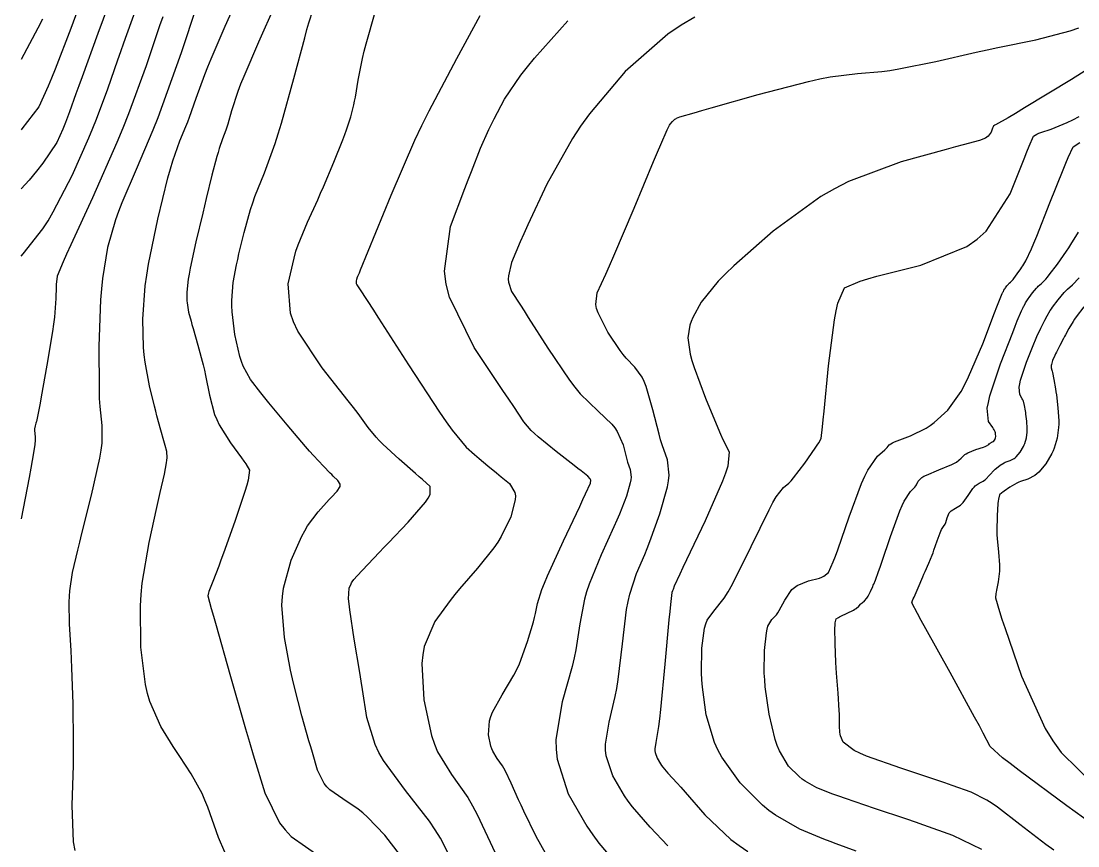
# Model space of a CAD drawing. Header units: metres. Extents: x 837476 to 838477, y 1189012 to 1191014.
# Drawn here: x 837476.5 to 837611.4, y 1190827.9 to 1190933.2 of the extents above; entities that cross this region are included whole.
import ezdxf

# ---------------------------------------------------------------- set-up
doc = ezdxf.new("R2010")
doc.units = ezdxf.units.M
doc.header["$LTSCALE"] = 0.3
doc.layers.add('COTAS 10', color=1, linetype='Continuous')
doc.layers.add('COTAS INT', color=252, linetype='Continuous')

msp = doc.modelspace()

# ---------------------------------------------------------------- linework, layer by layer
at = {"layer": 'COTAS 10'}
for points in [[(837488.476, 1190937.503), (837486.323, 1190931.615), (837484.292, 1190926.087), (837483.868, 1190924.923), (837483.504, 1190923.918), (837482.687, 1190921.615), (837482.181, 1190920.243), (837482.012, 1190919.825), (837481.831, 1190919.39), (837481.072, 1190917.684), (837479.302, 1190915.047), (837478.482, 1190914.026), (837477.52, 1190912.879), (837476.514, 1190911.758)], [(837508.878, 1190935.169), (837506.801, 1190930.511), (837504.926, 1190926.12), (837504.526, 1190925.121), (837504.178, 1190924.216), (837503.353, 1190921.729), (837502.884, 1190920.045), (837502.762, 1190919.645), (837502.642, 1190919.275), (837502.235, 1190918.177), (837501.79, 1190916.909), (837501.647, 1190916.43), (837501.494, 1190915.896), (837500.87, 1190913.509), (837500.143, 1190910.532), (837499.926, 1190909.627), (837499.701, 1190908.687), (837498.832, 1190905), (837498.094, 1190901.63), (837497.952, 1190900.89), (837497.837, 1190900.234), (837497.648, 1190898.561), (837497.678, 1190897.489), (837497.702, 1190897.211), (837497.732, 1190896.942), (837497.893, 1190896.041), (837498.199, 1190894.876), (837498.32, 1190894.441), (837498.456, 1190893.958), (837499.077, 1190891.804), (837499.741, 1190889.324), (837499.905, 1190888.635), (837500.059, 1190887.944), (837500.542, 1190885.437), (837501.215, 1190882.97), (837501.49, 1190882.304), (837501.802, 1190881.646), (837503.249, 1190879.329), (837504.65, 1190877.417), (837504.934, 1190877.013), (837505.172, 1190876.664), (837505.657, 1190875.856), (837505.483, 1190874.574), (837505.307, 1190873.925), (837505.075, 1190873.149), (837503.773, 1190869.285), (837502.332, 1190865.257), (837502.012, 1190864.377), (837501.726, 1190863.6), (837500.979, 1190861.645), (837500.563, 1190860.58), (837500.486, 1190860.364), (837500.425, 1190860.183), (837500.342, 1190859.813), (837500.789, 1190858.19), (837501.062, 1190857.219), (837501.399, 1190856.022), (837503.157, 1190849.813), (837505.164, 1190842.81), (837505.659, 1190841.112), (837506.129, 1190839.518), (837507.604, 1190834.635), (837509.475, 1190830.836), (837510.194, 1190829.926), (837511, 1190829.079), (837514.635, 1190826.533)], [(837562.483, 1190933.702), (837560.742, 1190932.66), (837559.07, 1190931.534), (837553.614, 1190926.773), (837549.038, 1190921.335), (837547.922, 1190919.782), (837546.87, 1190918.209), (837543.614, 1190912.357), (837541.203, 1190907.181), (837540.683, 1190906.035), (837540.228, 1190905.013), (837539.119, 1190902.357), (837538.699, 1190900.67), (837538.679, 1190900.259), (837538.699, 1190899.872), (837539.119, 1190898.679), (837540.246, 1190896.936), (837540.713, 1190896.203), (837541.246, 1190895.361), (837543.732, 1190891.417), (837546.493, 1190887.355), (837547.201, 1190886.438), (837547.883, 1190885.612), (837550.143, 1190883.38), (837551.91, 1190881.721), (837552.282, 1190881.256), (837552.604, 1190880.789), (837553.343, 1190879.081), (837553.731, 1190877.551), (837553.831, 1190877.196), (837553.928, 1190876.87), (837554.253, 1190875.944), (837554.367, 1190874.979), (837554.331, 1190874.629), (837554.266, 1190874.244), (837553.788, 1190872.554), (837552.885, 1190870.233), (837552.552, 1190869.45), (837552.182, 1190868.606), (837550.549, 1190865.049), (837548.996, 1190861.294), (837548.677, 1190860.325), (837548.406, 1190859.387), (837547.83, 1190856.252), (837547.324, 1190852.932), (837547.097, 1190851.877), (837546.833, 1190850.764), (837545.565, 1190846.252), (837544.765, 1190841.476), (837544.796, 1190840.197), (837544.936, 1190838.936), (837546.352, 1190834.535), (837548.729, 1190830.398), (837549.474, 1190829.303), (837550.258, 1190828.229), (837553.404, 1190824.535)], [(837608.323, 1190827.336), (837607.319, 1190828.038), (837603.979, 1190830.609), (837601.134, 1190832.823), (837600.441, 1190833.301), (837599.791, 1190833.72), (837597.787, 1190834.748), (837595.352, 1190835.608), (837594.43, 1190835.921), (837593.401, 1190836.266), (837588.787, 1190837.787), (837584.427, 1190839.349), (837583.557, 1190839.722), (837582.834, 1190840.068), (837581.442, 1190841.1), (837581.104, 1190841.939), (837581.045, 1190842.163), (837581.002, 1190842.383), (837580.97, 1190843.15), (837580.98, 1190844.253), (837580.964, 1190844.685), (837580.938, 1190845.173), (837580.776, 1190847.39), (837580.587, 1190849.928), (837580.545, 1190850.618), (837580.507, 1190851.303), (837580.411, 1190853.727), (837580.388, 1190855.664), (837580.397, 1190856.042), (837580.413, 1190856.35), (837580.526, 1190856.888), (837580.838, 1190857.047), (837580.98, 1190857.116), (837581.145, 1190857.196), (837581.94, 1190857.576), (837582.75, 1190857.992), (837582.924, 1190858.096), (837583.077, 1190858.193), (837583.447, 1190858.504), (837583.695, 1190858.775), (837583.769, 1190858.848), (837583.847, 1190858.92), (837584.149, 1190859.176), (837584.463, 1190859.51), (837584.548, 1190859.633), (837584.632, 1190859.768), (837584.93, 1190860.364), (837585.202, 1190860.996), (837585.271, 1190861.154), (837585.337, 1190861.305), (837585.549, 1190861.79), (837585.962, 1190862.912), (837586.155, 1190863.465), (837586.382, 1190864.123), (837587.484, 1190867.374), (837588.68, 1190870.653), (837588.966, 1190871.329), (837589.232, 1190871.904), (837590.032, 1190873.141), (837590.592, 1190873.692), (837590.707, 1190873.834), (837590.805, 1190873.971), (837591.014, 1190874.429), (837591.478, 1190874.914), (837591.737, 1190875.068), (837592.051, 1190875.231), (837593.657, 1190875.894), (837595.295, 1190876.562), (837595.631, 1190876.729), (837595.915, 1190876.887), (837596.514, 1190877.395), (837596.961, 1190877.837), (837597.148, 1190877.955), (837597.364, 1190878.071), (837598.375, 1190878.474), (837599.354, 1190878.811), (837599.55, 1190878.886), (837599.713, 1190878.953), (837600.029, 1190879.127), (837600.129, 1190879.237), (837600.156, 1190879.263), (837600.182, 1190879.287), (837600.273, 1190879.359), (837600.363, 1190879.412), (837600.388, 1190879.425), (837600.413, 1190879.436), (837600.504, 1190879.467), (837600.596, 1190879.511), (837600.621, 1190879.531), (837600.646, 1190879.554), (837600.737, 1190879.664), (837600.815, 1190879.794), (837600.832, 1190879.83), (837600.847, 1190879.866), (837600.886, 1190879.994), (837600.904, 1190880.132), (837600.905, 1190880.173), (837600.905, 1190880.217), (837600.894, 1190880.387), (837600.874, 1190880.553), (837600.869, 1190880.593), (837600.863, 1190880.632), (837600.843, 1190880.753), (837600.7, 1190881.018), (837600.617, 1190881.147), (837600.515, 1190881.301), (837599.99, 1190882.059), (837599.832, 1190883.75), (837599.962, 1190884.492), (837600.166, 1190885.352), (837601.531, 1190889.449), (837603.068, 1190893.449), (837603.381, 1190894.249), (837603.645, 1190894.916), (837604.194, 1190896.213), (837604.414, 1190896.626), (837604.471, 1190896.735), (837604.528, 1190896.841), (837604.718, 1190897.206), (837604.964, 1190897.616), (837605.055, 1190897.751), (837605.156, 1190897.895), (837605.604, 1190898.491), (837606.092, 1190899.076), (837606.218, 1190899.213), (837606.34, 1190899.338), (837606.749, 1190899.701), (837607.292, 1190900.258), (837607.499, 1190900.506), (837607.731, 1190900.795), (837608.771, 1190902.176), (837609.918, 1190903.801), (837610.216, 1190904.244), (837610.506, 1190904.683), (837611.483, 1190906.245)]]:
    msp.add_lwpolyline(points, dxfattribs=at)
at = {"layer": 'COTAS INT'}
for points in [[(837484.929, 1190937.955), (837482.854, 1190932.261), (837480.865, 1190927.041), (837480.402, 1190925.892), (837479.976, 1190924.872), (837478.752, 1190922.261), (837476.624, 1190919.425), (837476.514, 1190919.296)], [(837503.302, 1190825.199), (837501.711, 1190828.933), (837500.359, 1190832.81), (837499.98, 1190833.728), (837499.599, 1190834.579), (837498.209, 1190837.09), (837496.761, 1190839.275), (837496.344, 1190839.921), (837495.919, 1190840.584), (837494.33, 1190843.125), (837492.947, 1190846.295), (837492.654, 1190847.354), (837492.399, 1190848.492), (837491.803, 1190853.258), (837491.754, 1190858.516), (837491.844, 1190859.965), (837491.98, 1190861.41), (837492.845, 1190866.601), (837493.851, 1190871.085), (837494.276, 1190872.98), (837494.805, 1190875.337), (837495.08, 1190876.797), (837495.12, 1190877.126), (837495.145, 1190877.423), (837495.106, 1190878.223), (837494.903, 1190879.001), (837494.825, 1190879.284), (837494.737, 1190879.596), (837494.343, 1190880.967), (837493.84, 1190882.782), (837493.685, 1190883.375), (837493.523, 1190884.007), (837492.878, 1190886.614), (837492.33, 1190889.661), (837492.229, 1190890.571), (837492.15, 1190891.509), (837492.048, 1190895.134), (837492.364, 1190899.409), (837492.548, 1190900.757), (837492.775, 1190902.176), (837493.945, 1190907.895), (837495.256, 1190913.19), (837495.572, 1190914.342), (837495.867, 1190915.358), (837496.764, 1190917.895), (837497.551, 1190919.736), (837497.778, 1190920.314), (837498.008, 1190920.922), (837498.869, 1190923.362), (837499.975, 1190926.371), (837500.36, 1190927.337), (837500.778, 1190928.36), (837502.569, 1190932.535), (837504.346, 1190936.533)], [(837498.91, 1190935.041), (837496.92, 1190929.159), (837494.573, 1190922.511), (837493.946, 1190920.856), (837493.33, 1190919.281), (837491.185, 1190914.265), (837489.36, 1190909.999), (837488.945, 1190908.897), (837488.568, 1190907.831), (837487.533, 1190904.265), (837486.892, 1190900.307), (837486.764, 1190898.993), (837486.657, 1190897.584), (837486.448, 1190891.707), (837486.461, 1190886.199), (837486.493, 1190885.023), (837486.539, 1190883.998), (837486.808, 1190881.557), (837486.815, 1190879.305), (837486.695, 1190878.399), (837486.523, 1190877.372), (837485.462, 1190872.641), (837484.236, 1190867.767), (837483.96, 1190866.649), (837483.711, 1190865.631), (837483.042, 1190862.791), (837482.686, 1190860.449), (837482.635, 1190859.745), (837482.604, 1190859.017), (837482.664, 1190856.189), (837482.849, 1190852.812), (837482.897, 1190851.738), (837482.944, 1190850.603), (837483.102, 1190846.005), (837483.176, 1190840.982), (837483.17, 1190839.579), (837483.153, 1190838.172), (837482.995, 1190833.046), (837483.162, 1190828.403), (837483.351, 1190827.299)], [(837476.514, 1190903.16), (837476.771, 1190903.474), (837479.268, 1190906.662), (837479.948, 1190907.711), (837480.623, 1190908.831), (837483.021, 1190913.474), (837485.159, 1190918.282), (837485.67, 1190919.506), (837486.146, 1190920.684), (837487.574, 1190924.552), (837488.846, 1190928.254), (837489.224, 1190929.328), (837489.613, 1190930.423), (837491.114, 1190934.552)], [(837494.58, 1190933.733), (837494.188, 1190932.591), (837492.46, 1190927.489), (837490.209, 1190921.336), (837489.487, 1190919.531), (837488.723, 1190917.682), (837485.606, 1190910.635), (837482.853, 1190904.64), (837482.317, 1190903.453), (837481.88, 1190902.471), (837481.122, 1190900.635), (837481.025, 1190899.892), (837481.005, 1190899.6), (837480.987, 1190899.269), (837480.95, 1190897.763), (837480.763, 1190895.392), (837480.653, 1190894.517), (837480.516, 1190893.547), (837479.81, 1190889.252), (837479.087, 1190885.223), (837478.94, 1190884.42), (837478.816, 1190883.753), (837478.561, 1190882.472), (837478.458, 1190882.083), (837478.429, 1190881.978), (837478.401, 1190881.874), (837478.3, 1190881.507), (837478.231, 1190881.138), (837478.224, 1190881.032), (837478.221, 1190880.925), (837478.254, 1190880.524), (837478.292, 1190880.052), (837478.293, 1190879.9), (837478.289, 1190879.738), (837478.243, 1190879.074), (837477.917, 1190877.1), (837477.738, 1190876.112), (837477.52, 1190874.932), (837476.514, 1190869.622)], [(837479.245, 1190933.43), (837478.665, 1190932.292), (837476.514, 1190928.284)], [(837524.953, 1190826.65), (837522.921, 1190829.235), (837520.707, 1190831.562), (837520.12, 1190832.09), (837519.544, 1190832.568), (837517.558, 1190833.872), (837515.905, 1190835.03), (837515.538, 1190835.416), (837515.211, 1190835.83), (837514.359, 1190837.558), (837513.688, 1190839.781), (837513.474, 1190840.506), (837513.249, 1190841.279), (837512.336, 1190844.465), (837511.393, 1190848.126), (837511.15, 1190849.198), (837510.914, 1190850.295), (837510.125, 1190854.465), (837509.802, 1190858.623), (837509.861, 1190859.711), (837509.983, 1190860.772), (837510.959, 1190864.379), (837512.335, 1190867.411), (837512.71, 1190868.11), (837513.083, 1190868.748), (837514.406, 1190870.545), (837515.848, 1190872.09), (837516.102, 1190872.361), (837516.841, 1190873.152), (837517.222, 1190873.757), (837517.251, 1190873.911), (837517.245, 1190874.059), (837516.946, 1190874.545), (837516.346, 1190875.094), (837516.151, 1190875.281), (837515.943, 1190875.484), (837515.088, 1190876.344), (837513.813, 1190877.739), (837513.34, 1190878.279), (837512.815, 1190878.885), (837510.487, 1190881.629), (837508.143, 1190884.453), (837507.607, 1190885.109), (837507.121, 1190885.712), (837505.777, 1190887.434), (837504.851, 1190889.144), (837504.629, 1190889.739), (837504.422, 1190890.386), (837503.799, 1190893.161), (837503.446, 1190896.079), (837503.41, 1190896.816), (837503.4, 1190897.523), (837503.587, 1190899.82), (837504.017, 1190902.076), (837504.161, 1190902.757), (837504.316, 1190903.461), (837504.966, 1190906.208), (837505.801, 1190909.144), (837506.074, 1190909.969), (837506.363, 1190910.799), (837507.557, 1190913.838), (837508.933, 1190917.548), (837509.337, 1190918.801), (837509.752, 1190920.152), (837511.335, 1190925.847), (837512.714, 1190931.058), (837512.999, 1190932.103), (837513.243, 1190932.976), (837513.778, 1190934.695)], [(837532.049, 1190824.964), (837530.048, 1190828.863), (837529.374, 1190829.946), (837528.648, 1190831.031), (837525.592, 1190834.964), (837522.764, 1190838.793), (837522.182, 1190839.812), (837521.687, 1190840.814), (837520.627, 1190844.286), (837520.083, 1190847.861), (837519.913, 1190848.929), (837519.735, 1190850.03), (837519.024, 1190854.286), (837518.459, 1190858.006), (837518.373, 1190858.769), (837518.317, 1190859.416), (837518.37, 1190860.79), (837518.618, 1190861.336), (837518.685, 1190861.462), (837518.753, 1190861.578), (837518.991, 1190861.902), (837519.408, 1190862.348), (837520.774, 1190863.81), (837522.27, 1190865.396), (837522.803, 1190865.957), (837523.388, 1190866.571), (837525.928, 1190869.226), (837528.109, 1190871.75), (837528.467, 1190872.28), (837528.719, 1190872.737), (837528.74, 1190873.781), (837527.721, 1190874.659), (837527.316, 1190875.011), (837526.858, 1190875.412), (837524.763, 1190877.253), (837522.673, 1190879.18), (837522.219, 1190879.635), (837521.819, 1190880.055), (837520.823, 1190881.285), (837519.525, 1190883.069), (837518.935, 1190883.837), (837518.244, 1190884.725), (837514.916, 1190888.923), (837511.832, 1190893.594), (837511.295, 1190894.78), (837510.896, 1190895.918), (837510.599, 1190899.642), (837511.341, 1190902.932), (837511.596, 1190903.797), (837511.873, 1190904.643), (837513.054, 1190907.532), (837514.376, 1190910.386), (837514.742, 1190911.21), (837515.107, 1190912.048), (837516.426, 1190915.194), (837517.562, 1190918.052), (837517.811, 1190918.709), (837518.033, 1190919.307), (837518.6, 1190920.98), (837518.979, 1190922.482), (837519.082, 1190922.972), (837519.184, 1190923.495), (837519.545, 1190925.652), (837520.09, 1190928.424), (837520.307, 1190929.335), (837520.554, 1190930.307), (837521.685, 1190934.337)], [(837535.079, 1190933.888), (837532.061, 1190928.367), (837528.551, 1190921.708), (837527.632, 1190919.827), (837526.737, 1190917.929), (837523.694, 1190910.939), (837519.794, 1190901.372), (837519.644, 1190901.011), (837519.607, 1190900.924), (837519.571, 1190900.842), (837519.456, 1190900.59), (837519.363, 1190900.364), (837519.342, 1190900.297), (837519.322, 1190900.23), (837519.264, 1190899.972), (837519.287, 1190899.68), (837519.318, 1190899.591), (837519.36, 1190899.498), (837519.602, 1190899.132), (837520.767, 1190897.39), (837521.391, 1190896.43), (837522.147, 1190895.262), (837525.964, 1190889.317), (837529.931, 1190883.264), (837530.78, 1190882.027), (837531.521, 1190880.981), (837533.299, 1190878.792), (837534.378, 1190877.85), (837534.678, 1190877.59), (837534.979, 1190877.332), (837536.072, 1190876.402), (837537.167, 1190875.496), (837537.469, 1190875.252), (837537.771, 1190875.011), (837538.859, 1190874.164), (837539.545, 1190873.006), (837539.594, 1190872.569), (837539.582, 1190872.081), (837539.029, 1190869.899), (837537.793, 1190867.367), (837537.351, 1190866.658), (837536.865, 1190865.946), (837534.749, 1190863.346), (837532.456, 1190860.706), (837531.859, 1190859.968), (837531.278, 1190859.227), (837529.317, 1190856.526), (837527.972, 1190853.337), (837527.78, 1190852.288), (837527.666, 1190851.168), (837527.904, 1190846.526), (837528.901, 1190841.957), (837529.265, 1190840.883), (837529.667, 1190839.893), (837531.437, 1190837.007), (837533.519, 1190834.048), (837534.118, 1190833.011), (837534.727, 1190831.879), (837537.007, 1190827.007)], [(837544.028, 1190825.875), (837542.268, 1190829.094), (837540.694, 1190832.305), (837540.329, 1190833.068), (837539.996, 1190833.776), (837539.05, 1190835.876), (837538.326, 1190837.422), (837538.133, 1190837.782), (837537.943, 1190838.111), (837537.282, 1190839.05), (837536.72, 1190839.966), (837536.593, 1190840.28), (837536.477, 1190840.621), (837536.161, 1190842.071), (837536.287, 1190843.842), (837536.451, 1190844.384), (837536.671, 1190844.95), (837537.929, 1190847.181), (837539.41, 1190849.668), (837539.771, 1190850.394), (837540.11, 1190851.137), (837541.154, 1190853.956), (837541.897, 1190856.485), (837542.046, 1190857.046), (837542.17, 1190857.546), (837542.411, 1190858.846), (837542.971, 1190860.621), (837543.296, 1190861.421), (837543.694, 1190862.354), (837545.744, 1190866.837), (837547.808, 1190871.222), (837548.215, 1190872.093), (837548.55, 1190872.815), (837549.168, 1190874.184), (837549.21, 1190874.566), (837549.183, 1190874.666), (837549.14, 1190874.763), (837548.843, 1190875.09), (837547.98, 1190875.759), (837547.579, 1190876.072), (837547.108, 1190876.439), (837544.823, 1190878.227), (837542.516, 1190880.115), (837542.031, 1190880.546), (837541.613, 1190880.938), (837540.66, 1190882.02), (837539.379, 1190883.98), (837538.754, 1190884.925), (837538.012, 1190886.044), (837534.357, 1190891.536), (837531.202, 1190897.934), (837530.775, 1190899.623), (837530.542, 1190901.278), (837531.315, 1190906.958), (837533.144, 1190911.807), (837533.576, 1190912.937), (837533.977, 1190913.975), (837535.156, 1190916.958), (837536.214, 1190919.369), (837536.537, 1190920.046), (837536.873, 1190920.728), (837538.198, 1190923.226), (837540.298, 1190926.296), (837541.123, 1190927.339), (837542.053, 1190928.465), (837546.292, 1190933.226)], [(837559.063, 1190827.869), (837556.803, 1190830.26), (837554.545, 1190832.857), (837554.007, 1190833.568), (837553.507, 1190834.276), (837552.015, 1190836.803), (837551.187, 1190839.377), (837551.105, 1190840.115), (837551.087, 1190840.864), (837551.555, 1190843.658), (837552.353, 1190846.934), (837552.543, 1190847.986), (837552.72, 1190849.102), (837553.249, 1190853.658), (837553.796, 1190858.057), (837553.984, 1190859.074), (837554.189, 1190860.004), (837555.06, 1190862.639), (837556.112, 1190865.068), (837556.43, 1190865.868), (837556.759, 1190866.725), (837558.045, 1190870.279), (837559.018, 1190873.72), (837559.151, 1190874.504), (837559.224, 1190875.217), (837558.992, 1190877.182), (837558.331, 1190879.068), (837558.133, 1190879.73), (837557.929, 1190880.453), (837557.139, 1190883.568), (837556.28, 1190886.541), (837556.034, 1190887.173), (837555.782, 1190887.722), (837554.842, 1190889.019), (837553.727, 1190890.165), (837553.366, 1190890.62), (837552.982, 1190891.134), (837551.406, 1190893.49), (837550.147, 1190895.927), (837549.962, 1190896.494), (837549.849, 1190897.013), (837550.035, 1190898.497), (837551.154, 1190900.872), (837551.629, 1190901.953), (837552.176, 1190903.217), (837554.748, 1190909.314), (837557.242, 1190915.286), (837557.739, 1190916.471), (837558.154, 1190917.454), (837558.953, 1190919.314), (837559.212, 1190919.805), (837559.286, 1190919.924), (837559.361, 1190920.037), (837559.639, 1190920.383), (837559.956, 1190920.656), (837560.056, 1190920.721), (837560.161, 1190920.783), (837560.585, 1190920.969), (837562.398, 1190921.501), (837563.378, 1190921.781), (837564.566, 1190922.118), (837570.585, 1190923.813), (837577.015, 1190925.483), (837578.462, 1190925.804), (837579.764, 1190926.064), (837583.262, 1190926.49), (837586.35, 1190926.747), (837587.394, 1190926.899), (837588.519, 1190927.087), (837593.262, 1190928.057), (837598.428, 1190929.209), (837599.819, 1190929.511), (837601.193, 1190929.805), (837606.014, 1190930.808), (837610.413, 1190931.947), (837611.521, 1190932.328)], [(837616.617, 1190929.589), (837610.556, 1190925.735), (837604.573, 1190922.113), (837603.416, 1190921.417), (837602.476, 1190920.855), (837600.885, 1190919.933), (837600.74, 1190919.886), (837600.71, 1190919.875), (837600.685, 1190919.864), (837600.636, 1190919.832), (837600.574, 1190919.69), (837600.541, 1190919.61), (837600.502, 1190919.513), (837600.306, 1190919.015), (837599.936, 1190918.481), (837599.787, 1190918.36), (837599.618, 1190918.252), (837598.843, 1190917.959), (837596.758, 1190917.41), (837595.764, 1190917.14), (837594.589, 1190916.819), (837588.843, 1190915.231), (837582.12, 1190912.705), (837580.331, 1190911.793), (837578.572, 1190910.788), (837572.48, 1190906.388), (837567.49, 1190901.955), (837566.426, 1190900.928), (837565.5, 1190899.99), (837563.304, 1190897.326), (837562.251, 1190895.349), (837562.047, 1190894.843), (837561.88, 1190894.355), (837561.59, 1190892.743), (837561.911, 1190890.653), (837562.13, 1190889.864), (837562.405, 1190888.984), (837563.865, 1190885.045), (837565.436, 1190881.238), (837565.78, 1190880.441), (837566.086, 1190879.756), (837566.863, 1190878.207), (837566.711, 1190876.354), (837566.431, 1190875.476), (837566.048, 1190874.441), (837563.804, 1190869.383), (837561.428, 1190864.399), (837560.961, 1190863.409), (837560.577, 1190862.588), (837559.88, 1190861.034), (837559.737, 1190860.636), (837559.703, 1190860.545), (837559.67, 1190860.461), (837559.571, 1190860.229), (837559.381, 1190858.715), (837559.292, 1190857.823), (837559.185, 1190856.727), (837558.668, 1190851.064), (837558.117, 1190845.272), (837557.99, 1190844.095), (837557.873, 1190843.104), (837557.544, 1190841.064), (837557.408, 1190840.251), (837557.413, 1190840.033), (837557.437, 1190839.819), (837557.678, 1190839.07), (837558.112, 1190838.336), (837558.257, 1190838.13), (837558.414, 1190837.923), (837559.07, 1190837.168), (837560.232, 1190835.89), (837560.708, 1190835.354), (837561.25, 1190834.739), (837563.761, 1190831.858), (837567.086, 1190828.705), (837568.141, 1190827.918), (837569.255, 1190827.168)], [(837583.103, 1190827.218), (837580.522, 1190828.131), (837579.755, 1190828.427), (837578.964, 1190828.741), (837575.916, 1190830.031), (837572.801, 1190831.791), (837571.967, 1190832.403), (837571.147, 1190833.068), (837568.29, 1190835.916), (837565.935, 1190839.198), (837565.431, 1190840.136), (837564.991, 1190841.087), (837563.937, 1190844.628), (837563.465, 1190848.134), (837563.392, 1190849.063), (837563.345, 1190849.974), (837563.383, 1190853.112), (837563.74, 1190855.673), (837563.894, 1190856.22), (837564.072, 1190856.697), (837564.913, 1190857.833), (837566.252, 1190859.516), (837566.744, 1190860.337), (837567.288, 1190861.312), (837569.691, 1190866.116), (837571.992, 1190870.807), (837572.471, 1190871.71), (837572.883, 1190872.443), (837573.803, 1190873.66), (837574.51, 1190874.196), (837574.787, 1190874.498), (837575.099, 1190874.868), (837576.523, 1190876.758), (837577.856, 1190878.654), (837578.11, 1190879.027), (837578.316, 1190879.334), (837578.646, 1190879.895), (837578.792, 1190881.396), (837578.882, 1190882.296), (837578.994, 1190883.406), (837579.573, 1190889.165), (837580.32, 1190895.031), (837580.536, 1190896.209), (837580.757, 1190897.193), (837581.589, 1190899.134), (837583.608, 1190899.994), (837584.576, 1190900.296), (837585.723, 1190900.626), (837591.343, 1190902.049), (837597.217, 1190904.419), (837598.524, 1190905.346), (837599.691, 1190906.39), (837602.752, 1190911.136), (837604.518, 1190915.617), (837604.87, 1190916.493), (837605.162, 1190917.211), (837605.72, 1190918.487), (837606.168, 1190918.777), (837606.39, 1190918.872), (837606.656, 1190918.975), (837607.968, 1190919.4), (837610.015, 1190920.244), (837610.742, 1190920.609), (837611.539, 1190921.032)], [(837599.153, 1190827.422), (837595.445, 1190829.191), (837591.741, 1190830.533), (837590.667, 1190830.909), (837589.573, 1190831.287), (837585.445, 1190832.665), (837581.72, 1190833.914), (837580.879, 1190834.21), (837580.121, 1190834.484), (837578.071, 1190835.292), (837576.6, 1190836.123), (837576.206, 1190836.412), (837575.819, 1190836.726), (837574.47, 1190838.071), (837573.29, 1190840.005), (837573.009, 1190840.69), (837572.749, 1190841.44), (837571.974, 1190844.688), (837571.492, 1190848.172), (837571.415, 1190849.07), (837571.363, 1190849.939), (837571.38, 1190852.839), (837571.632, 1190855.093), (837571.728, 1190855.555), (837571.835, 1190855.948), (837572.315, 1190856.781), (837572.905, 1190857.391), (837573.081, 1190857.642), (837573.263, 1190857.93), (837573.968, 1190859.265), (837574.887, 1190860.594), (837575.204, 1190860.878), (837575.549, 1190861.125), (837577.021, 1190861.71), (837578.414, 1190862.083), (837578.71, 1190862.195), (837578.966, 1190862.312), (837579.564, 1190862.766), (837580.174, 1190864.149), (837580.437, 1190864.851), (837580.742, 1190865.691), (837582.185, 1190869.879), (837583.783, 1190874.164), (837584.185, 1190875.066), (837584.57, 1190875.844), (837585.815, 1190877.627), (837586.732, 1190878.443), (837586.91, 1190878.612), (837587.055, 1190878.757), (837587.304, 1190879.073), (837587.742, 1190879.347), (837588.006, 1190879.465), (837588.331, 1190879.601), (837590.02, 1190880.246), (837592.025, 1190881.211), (837592.55, 1190881.55), (837593.061, 1190881.92), (837594.795, 1190883.514), (837596.482, 1190885.909), (837596.963, 1190886.783), (837597.45, 1190887.75), (837599.259, 1190892.004), (837600.764, 1190895.942), (837601.06, 1190896.708), (837601.302, 1190897.335), (837601.741, 1190898.428), (837601.833, 1190898.599), (837601.857, 1190898.644), (837601.88, 1190898.688), (837601.959, 1190898.84), (837602.061, 1190899.01), (837602.099, 1190899.066), (837602.141, 1190899.126), (837602.327, 1190899.373), (837602.529, 1190899.616), (837602.582, 1190899.673), (837602.632, 1190899.725), (837602.802, 1190899.876), (837603.028, 1190900.107), (837603.114, 1190900.21), (837603.21, 1190900.33), (837603.642, 1190900.903), (837604.118, 1190901.578), (837604.242, 1190901.762), (837604.362, 1190901.945), (837604.768, 1190902.593), (837605.47, 1190904.115), (837605.777, 1190904.848), (837606.133, 1190905.716), (837607.827, 1190909.98), (837609.507, 1190914.209), (837609.856, 1190915.056), (837610.153, 1190915.762), (837610.805, 1190917.142), (837611.651, 1190917.689)], [(837616.375, 1190828.409), (837609.989, 1190833.004), (837603.914, 1190837.497), (837602.741, 1190838.392), (837601.79, 1190839.136), (837600.195, 1190840.564), (837599.319, 1190842.281), (837598.821, 1190843.207), (837598.211, 1190844.328), (837595.087, 1190850.007), (837591.993, 1190855.602), (837591.404, 1190856.671), (837590.929, 1190857.532), (837590.181, 1190858.906), (837590.184, 1190858.919), (837590.184, 1190858.924), (837590.179, 1190858.928), (837590.299, 1190859.221), (837590.378, 1190859.406), (837590.475, 1190859.635), (837590.99, 1190860.836), (837591.59, 1190862.227), (837591.741, 1190862.577), (837591.886, 1190862.911), (837592.357, 1190863.986), (837592.784, 1190865.014), (837592.901, 1190865.318), (837593.019, 1190865.63), (837593.44, 1190866.825), (837593.82, 1190867.866), (837593.911, 1190868.08), (837593.995, 1190868.263), (837594.249, 1190868.656), (837594.452, 1190868.941), (837594.504, 1190869.056), (837594.555, 1190869.186), (837594.724, 1190869.785), (837594.98, 1190870.394), (837595.085, 1190870.531), (837595.206, 1190870.655), (837595.766, 1190870.985), (837596.415, 1190871.384), (837596.591, 1190871.551), (837596.766, 1190871.743), (837597.388, 1190872.638), (837597.979, 1190873.518), (837598.134, 1190873.7), (837598.287, 1190873.855), (837598.808, 1190874.193), (837599.319, 1190874.454), (837599.464, 1190874.56), (837599.612, 1190874.682), (837600.158, 1190875.247), (837600.701, 1190875.845), (837600.847, 1190875.987), (837600.99, 1190876.119), (837601.488, 1190876.512), (837601.976, 1190876.801), (837602.112, 1190876.867), (837602.248, 1190876.927), (837602.745, 1190877.096), (837603.244, 1190877.34), (837603.381, 1190877.447), (837603.519, 1190877.573), (837604.012, 1190878.171), (837604.437, 1190878.88), (837604.53, 1190879.075), (837604.613, 1190879.269), (837604.825, 1190879.966), (837604.92, 1190880.716), (837604.928, 1190880.944), (837604.929, 1190881.18), (837604.869, 1190882.106), (837604.759, 1190883.009), (837604.729, 1190883.231), (837604.699, 1190883.441), (837604.589, 1190884.098), (837604.43, 1190884.664), (837604.369, 1190884.816), (837604.3, 1190884.967), (837603.986, 1190885.494), (837603.897, 1190886.443), (837603.97, 1190886.86), (837604.085, 1190887.343), (837604.851, 1190889.642), (837605.76, 1190891.974), (837605.965, 1190892.477), (837606.149, 1190892.918), (837606.646, 1190893.999), (837606.995, 1190894.652), (837607.086, 1190894.825), (837607.175, 1190894.994), (837607.477, 1190895.573), (837607.867, 1190896.222), (837608.011, 1190896.436), (837608.171, 1190896.664), (837608.881, 1190897.609), (837609.654, 1190898.535), (837609.854, 1190898.752), (837610.048, 1190898.951), (837610.695, 1190899.527), (837611.557, 1190900.409)], [(837612.159, 1190896.726), (837611.187, 1190895.433), (837610.967, 1190895.121), (837610.77, 1190894.828), (837610.236, 1190893.939), (837609.823, 1190893.146), (837609.701, 1190892.915), (837609.576, 1190892.679), (837609.098, 1190891.784), (837608.653, 1190890.921), (837608.548, 1190890.705), (837608.451, 1190890.498), (837608.171, 1190889.836), (837608.003, 1190889.333), (837607.978, 1190889.227), (837607.962, 1190889.136), (837607.981, 1190888.928), (837608.084, 1190888.632), (837608.121, 1190888.485), (837608.161, 1190888.31), (837608.336, 1190887.443), (837608.535, 1190886.249), (837608.59, 1190885.868), (837608.645, 1190885.465), (837608.844, 1190883.824), (837608.953, 1190882.143), (837608.952, 1190881.714), (837608.936, 1190881.301), (837608.764, 1190879.939), (837608.378, 1190878.673), (837608.228, 1190878.32), (837608.058, 1190877.966), (837607.288, 1190876.679), (837606.391, 1190875.592), (837606.142, 1190875.364), (837605.892, 1190875.168), (837604.986, 1190874.725), (837604.084, 1190874.419), (837603.836, 1190874.309), (837603.589, 1190874.189), (837602.704, 1190873.664), (837601.968, 1190873.153), (837601.815, 1190873.04), (837601.684, 1190872.94), (837601.395, 1190872.685), (837601.259, 1190872.168), (837601.225, 1190871.904), (837601.192, 1190871.587), (837601.085, 1190870.004), (837601.05, 1190868.121), (837601.063, 1190867.616), (837601.086, 1190867.117), (837601.249, 1190865.372), (837601.379, 1190863.759), (837601.381, 1190863.343), (837601.369, 1190862.941), (837601.2, 1190861.6), (837600.988, 1190860.526), (837600.948, 1190860.291), (837600.916, 1190860.084), (837600.866, 1190859.565), (837601.376, 1190857.825), (837601.697, 1190856.848), (837602.095, 1190855.656), (837604.183, 1190849.565), (837607.208, 1190842.857), (837608.197, 1190841.276), (837609.253, 1190839.815), (837613.616, 1190835.539)]]:
    msp.add_lwpolyline(points, dxfattribs=at)

doc.saveas('drawing.dxf')
